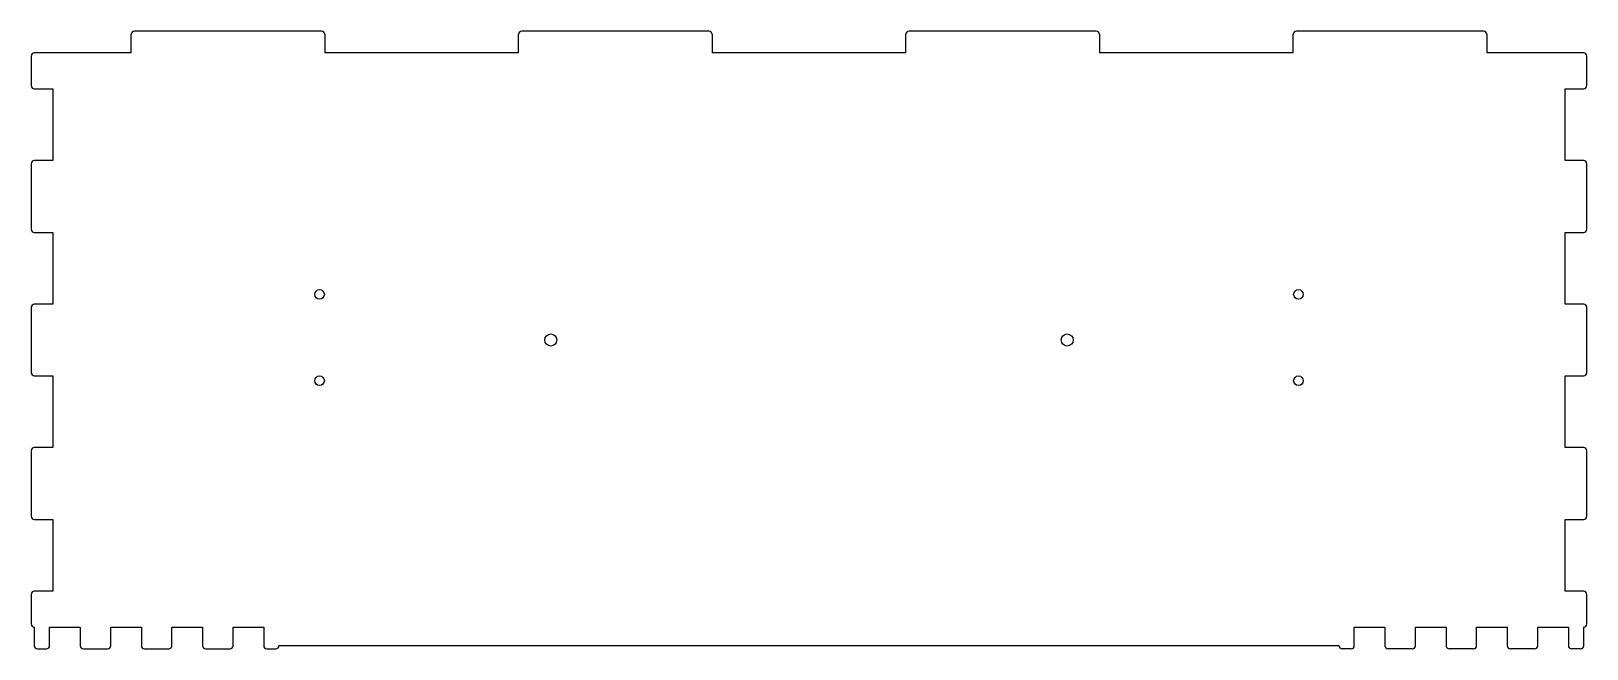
# Model space of a CAD drawing. Header units: millimetres. Extents: x 0 to 969, y 0 to 385.
import ezdxf

# ---------------------------------------------------------------- set-up
doc = ezdxf.new("R2010")
doc.units = ezdxf.units.MM
doc.layers.add('CutProfile', color=7, linetype='CONTINUOUS')

msp = doc.modelspace()

# ---------------------------------------------------------------- linework, layer by layer
at = {"layer": 'CutProfile'}
for p, q in [((62.325, 371.4), (62.325, 383)), ((180.975, 385), (64.325, 385)), ((182.975, 383), (182.975, 371.4)), ((303.625, 371.4), (303.625, 383)), ((422.275, 385), (305.625, 385)), ((424.275, 383), (424.275, 371.4)), ((544.925, 371.4), (544.925, 383)), ((663.575, 385), (546.925, 385)), ((665.575, 383), (665.575, 371.4)), ((786.225, 371.4), (786.225, 383)), ((904.875, 385), (788.225, 385)), ((906.875, 383), (906.875, 371.4)), ((0, 369.4), (0, 351.0375)), ((62.325, 371.4), (2, 371.4)), ((303.625, 371.4), (182.975, 371.4)), ((544.925, 371.4), (424.275, 371.4)), ((786.225, 371.4), (665.575, 371.4)), ((967.2, 371.4), (906.875, 371.4)), ((969.2, 351.0375), (969.2, 369.4)), ((2, 349.0375), (13.6, 349.0375)), ((13.6, 349.0375), (13.6, 304.3125)), ((955.6, 349.0375), (967.2, 349.0375)), ((955.6, 304.3125), (955.6, 349.0375)), ((0, 302.3125), (0, 261.5875)), ((13.6, 304.3125), (2, 304.3125)), ((967.2, 304.3125), (955.6, 304.3125)), ((969.2, 261.5875), (969.2, 302.3125)), ((2, 259.5875), (13.6, 259.5875)), ((13.6, 259.5875), (13.6, 214.8625)), ((955.6, 259.5875), (967.2, 259.5875)), ((955.6, 214.8625), (955.6, 259.5875)), ((13.6, 214.8625), (2, 214.8625)), ((967.2, 214.8625), (955.6, 214.8625)), ((0, 212.8625), (0, 172.1375)), ((969.2, 172.1375), (969.2, 212.8625)), ((2, 170.1375), (13.6, 170.1375)), ((13.6, 170.1375), (13.6, 125.4125)), ((955.6, 170.1375), (967.2, 170.1375)), ((955.6, 125.4125), (955.6, 170.1375)), ((0, 123.4125), (0, 82.6875)), ((13.6, 125.4125), (2, 125.4125)), ((967.2, 125.4125), (955.6, 125.4125)), ((969.2, 82.6875), (969.2, 123.4125)), ((2, 80.6875), (13.6, 80.6875)), ((13.6, 80.6875), (13.6, 35.9625)), ((955.6, 80.6875), (967.2, 80.6875)), ((955.6, 35.9625), (955.6, 80.6875)), ((0, 33.9625), (0, 15.6)), ((13.6, 35.9625), (2, 35.9625)), ((967.2, 35.9625), (955.6, 35.9625)), ((969.2, 15.6), (969.2, 33.9625)), ((2, 13.6), (2, 2)), ((11.525, 13.6), (30.575, 13.6)), ((11.525, 2), (11.525, 13.6)), ((30.575, 13.6), (30.575, 2)), ((49.625, 13.6), (68.675, 13.6)), ((49.625, 2), (49.625, 13.6)), ((68.675, 13.6), (68.675, 2)), ((87.725, 13.6), (106.775, 13.6)), ((87.725, 2), (87.725, 13.6)), ((106.775, 13.6), (106.775, 2)), ((125.825, 13.6), (144.875, 13.6)), ((125.825, 2), (125.825, 13.6)), ((144.875, 13.6), (144.875, 2)), ((824.325, 13.6), (843.375, 13.6)), ((824.325, 2), (824.325, 13.6)), ((843.375, 13.6), (843.375, 2)), ((862.425, 13.6), (881.475, 13.6)), ((862.425, 2), (862.425, 13.6)), ((881.475, 13.6), (881.475, 2)), ((900.525, 13.6), (919.575, 13.6)), ((900.525, 2), (900.525, 13.6)), ((919.575, 13.6), (919.575, 2)), ((938.625, 13.6), (957.675, 13.6)), ((938.625, 2), (938.625, 13.6)), ((957.675, 13.6), (957.675, 2)), ((967.2, 2), (967.2, 13.6)), ((4, 0), (9.525, 0)), ((32.575, 0), (47.625, 0)), ((70.675, 0), (85.725, 0)), ((108.775, 0), (123.825, 0)), ((146.875, 0), (152.4, 0)), ((814.8, 2), (154.4, 2)), ((822.325, 0), (816.8, 0)), ((860.425, 0), (845.375, 0)), ((898.525, 0), (883.475, 0)), ((936.625, 0), (921.575, 0)), ((965.2, 0), (959.675, 0))]:
    msp.add_line(p, q, dxfattribs=at)
for centre, radius in [((179.6667, 220.9), 3), ((789.5333, 220.9), 3), ((323.7333, 192.5), 3.75), ((645.4667, 192.5), 3.75), ((179.6667, 167.1), 3), ((789.5333, 167.1), 3)]:
    msp.add_circle(centre, radius, dxfattribs=at)
for centre, start, end in [((64.325, 383), 90, 180), ((180.975, 383), 0, 90), ((305.625, 383), 90, 180), ((422.275, 383), 0, 90), ((546.925, 383), 90, 180), ((663.575, 383), 0, 90), ((788.225, 383), 90, 180), ((904.875, 383), 0, 90), ((2, 369.4), 90, 180), ((967.2, 369.4), 0, 90), ((2, 351.0375), 180, -90), ((967.2, 351.0375), -90, 0), ((2, 302.3125), 90, 180), ((967.2, 302.3125), 0, 90), ((2, 261.5875), 180, -90), ((967.2, 261.5875), -90, 0), ((2, 212.8625), 90, 180), ((967.2, 212.8625), 0, 90), ((2, 172.1375), 180, -90), ((967.2, 172.1375), -90, 0), ((2, 123.4125), 90, 180), ((967.2, 123.4125), 0, 90), ((2, 82.6875), 180, -90), ((967.2, 82.6875), -90, 0), ((2, 33.9625), 90, 180), ((967.2, 33.9625), 0, 90), ((2, 15.6), 180, -90), ((967.2, 15.6), -90, 0), ((4, 2), -180, -90), ((9.525, 2), -90, 0), ((32.575, 2), -180, -90), ((47.625, 2), -90, 0), ((70.675, 2), -180, -90), ((85.725, 2), -90, 0), ((108.775, 2), -180, -90), ((123.825, 2), -90, 0), ((146.875, 2), -180, -90), ((152.4, 2), -90, 0), ((816.8, 2), 180, -90), ((822.325, 2), -90, 0), ((845.375, 2), 180, -90), ((860.425, 2), -90, 0), ((883.475, 2), 180, -90), ((898.525, 2), -90, 0), ((921.575, 2), 180, -90), ((936.625, 2), -90, 0), ((959.675, 2), 180, -90), ((965.2, 2), -90, 0)]:
    msp.add_arc(centre, 2, start, end, dxfattribs=at)

doc.saveas('drawing.dxf')
